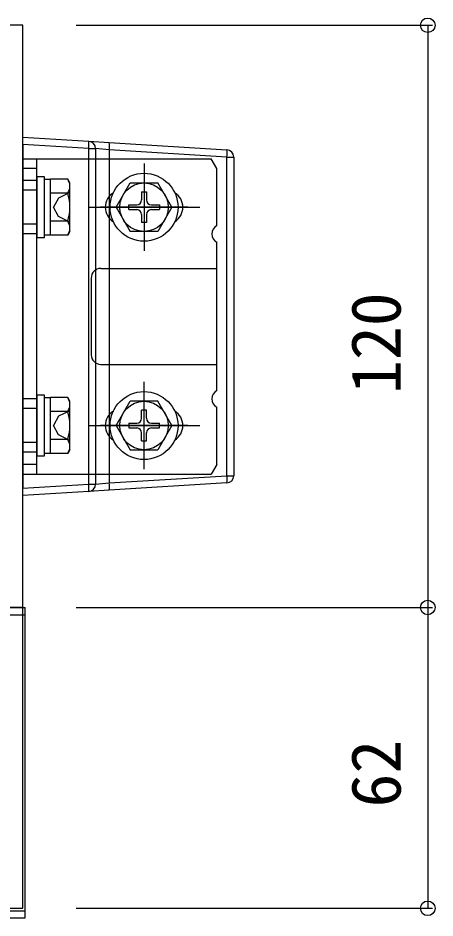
# Model space of a CAD drawing. Units: millimetres, scale not verified. Extents: x -875 to 875, y -1300 to 1292.
# Drawn here: x 608.1 to 694.1, y 810.4 to 995.9 of the extents above; entities that cross this region are included whole.
import ezdxf
from ezdxf.enums import TextEntityAlignment as Align

# ---------------------------------------------------------------- set-up
doc = ezdxf.new("R2010")
doc.units = ezdxf.units.MM
doc.header["$LTSCALE"] = 8
for name, color, linetype in [('0-2_YKK_11', 7, 'Continuous'), ('0-4_YKK_13', 4, 'Continuous'), ('0-6_YKK_D', 6, 'Continuous')]:
    doc.layers.add(name, color=color, linetype=linetype)
doc.styles.add('ＭＳ ゴシック', font='')
doc.styles.get('ＭＳ ゴシック').set_extended_font_data('MS Gothic')

msp = doc.modelspace()

# ---------------------------------------------------------------- linework, layer by layer
at = {"layer": '0-2_YKK_11'}
msp.add_lwpolyline([(534.108, 994.379), (534.108, 874.379), (609.108, 874.379), (609.108, 994.379)], close=True, dxfattribs=at)
msp.add_lwpolyline([(601.408, 812.379), (609.108, 812.379), (609.108, 874.379), (534.108, 874.379)], dxfattribs=at)
at = {"layer": '0-4_YKK_13'}
for p, q in [((609.108, 971.29), (622.7, 970.459)), ((609.108, 969.793), (609.108, 971.29)), ((609.108, 969.793), (609.108, 898.966)), ((622.7, 968.961), (609.108, 969.793)), ((622.7, 899.797), (622.7, 968.961)), ((622.7, 968.961), (624.108, 968.961)), ((624.108, 968.961), (624.108, 899.797)), ((626.925, 968.703), (624.108, 968.961)), ((626.925, 968.703), (626.925, 900.056)), ((651.2, 967.218), (626.925, 968.703)), ((609.108, 901.879), (609.108, 966.879)), ((609.108, 966.879), (647.954, 966.879)), ((612.008, 901.879), (612.008, 966.879)), ((649.108, 964.879), (647.954, 966.879)), ((652.608, 967.218), (652.608, 901.54)), ((612.008, 964.879), (609.108, 964.879)), ((634.108, 965.879), (634.108, 947.879)), ((649.108, 953.111), (649.108, 964.879)), ((612.008, 962.379), (609.108, 962.379)), ((614.808, 962.579), (613.608, 962.579)), ((614.808, 951.106), (614.808, 962.653)), ((618.362, 962.653), (614.808, 962.653)), ((618.808, 961.879), (618.362, 962.653)), ((618.808, 951.879), (618.808, 961.879)), ((628.358, 956.879), (631.245, 961.879)), ((631.245, 961.879), (636.972, 961.879)), ((639.858, 956.879), (636.972, 961.879)), ((612.008, 960.379), (609.108, 960.379)), ((618.362, 959.766), (614.808, 959.766)), ((633.608, 960.029), (633.608, 958.379)), ((633.608, 960.029), (634.608, 960.029)), ((634.608, 960.029), (634.608, 958.379)), ((630.958, 957.379), (632.608, 957.379)), ((630.958, 956.379), (630.958, 957.379)), ((635.608, 957.379), (637.258, 957.379)), ((637.258, 957.379), (637.258, 956.379)), ((622.608, 956.879), (645.608, 956.879)), ((643.108, 956.879), (625.108, 956.879)), ((628.358, 956.879), (631.245, 951.879)), ((630.958, 956.379), (632.608, 956.379)), ((633.608, 955.379), (633.608, 953.729)), ((634.608, 955.379), (634.608, 953.729)), ((635.608, 956.379), (637.258, 956.379)), ((639.858, 956.879), (636.972, 951.879)), ((618.362, 953.993), (614.808, 953.993)), ((634.608, 953.729), (633.608, 953.729)), ((612.008, 953.379), (609.108, 953.379)), ((618.808, 951.879), (618.362, 951.106)), ((636.972, 951.879), (631.245, 951.879)), ((612.008, 951.379), (609.108, 951.379)), ((613.608, 951.179), (614.808, 951.179)), ((618.362, 951.106), (614.808, 951.106)), ((649.108, 919.111), (649.108, 949.647)), ((625.208, 944.279), (649.108, 944.279)), ((623.208, 942.279), (623.208, 926.479)), ((625.208, 924.479), (649.108, 924.479)), ((634.108, 902.879), (634.108, 920.879)), ((612.008, 917.379), (609.108, 917.379)), ((614.808, 917.579), (613.608, 917.579)), ((614.808, 906.106), (614.808, 917.653)), ((618.362, 917.653), (614.808, 917.653)), ((618.808, 916.879), (618.362, 917.653)), ((618.808, 906.879), (618.808, 916.879)), ((628.358, 911.879), (631.245, 916.879)), ((636.972, 916.879), (631.245, 916.879)), ((639.858, 911.879), (636.972, 916.879)), ((612.008, 915.379), (609.108, 915.379)), ((618.362, 914.766), (614.808, 914.766)), ((633.608, 913.379), (633.608, 915.029)), ((634.608, 915.029), (633.608, 915.029)), ((634.608, 913.379), (634.608, 915.029)), ((649.108, 903.879), (649.108, 915.647)), ((622.608, 911.879), (645.608, 911.879)), ((643.108, 911.879), (625.108, 911.879)), ((628.358, 911.879), (631.245, 906.879)), ((630.958, 912.379), (632.608, 912.379)), ((630.958, 912.379), (630.958, 911.379)), ((630.958, 911.379), (632.608, 911.379)), ((635.608, 912.379), (637.258, 912.379)), ((635.608, 911.379), (637.258, 911.379)), ((639.858, 911.879), (636.972, 906.879)), ((637.258, 911.379), (637.258, 912.379)), ((618.362, 908.993), (614.808, 908.993)), ((633.608, 908.729), (633.608, 910.379)), ((634.608, 908.729), (634.608, 910.379)), ((612.008, 908.379), (609.108, 908.379)), ((633.608, 908.729), (634.608, 908.729)), ((612.008, 906.379), (609.108, 906.379)), ((613.608, 906.179), (614.808, 906.179)), ((618.362, 906.106), (614.808, 906.106)), ((618.808, 906.879), (618.362, 906.106)), ((631.245, 906.879), (636.972, 906.879)), ((612.008, 903.879), (609.108, 903.879)), ((649.108, 903.879), (647.954, 901.879)), ((609.108, 901.879), (647.954, 901.879)), ((626.925, 900.056), (651.2, 901.54)), ((651.2, 901.54), (652.608, 901.54)), ((609.108, 898.966), (622.7, 899.797)), ((622.7, 899.797), (624.108, 899.797)), ((624.108, 899.797), (626.925, 900.056)), ((651.2, 900.043), (626.925, 898.559)), ((626.925, 898.559), (622.7, 898.3)), ((533.608, 874.379), (609.608, 874.379)), ((609.608, 810.379), (609.608, 874.379)), ((533.608, 872.879), (609.608, 872.879)), ((533.608, 811.879), (609.608, 811.879)), ((533.608, 810.379), (609.608, 810.379))]:
    msp.add_line(p, q, dxfattribs=at)
for points in [[(622.7, 970.459), (626.925, 970.2), (651.2, 968.716)], [(651.2, 901.54), (651.2, 967.218), (652.608, 967.218)], [(618.811, 959.929), (616.453, 958.779), (615.443, 956.879)], [(618.811, 953.829), (616.453, 954.979), (615.443, 956.879)], [(618.811, 914.929), (616.453, 913.779), (615.443, 911.879)], [(618.811, 908.829), (616.453, 909.979), (615.443, 911.879)], [(622.7, 898.3), (609.108, 897.469), (609.108, 898.966)]]:
    msp.add_lwpolyline(points, dxfattribs=at)
for points in [[(612.008, 963.129), (612.008, 950.629), (613.608, 950.629), (613.608, 963.129)], [(612.008, 918.129), (612.008, 905.629), (613.608, 905.629), (613.608, 918.129)]]:
    msp.add_lwpolyline(points, close=True, dxfattribs=at)
for centre, radius in [((634.108, 956.879), 7), ((634.108, 956.879), 5), ((634.108, 911.879), 7), ((634.108, 911.879), 5)]:
    msp.add_circle(centre, radius, dxfattribs=at)
for centre, radius, start, end in [((616.542, 969.71), 6.203, 353.06854, 6.93146), ((622.608, 968.961), 1.5, 0, 86.5), ((620.767, 969.452), 6.203, 353.06854, 6.93146), ((645.042, 967.967), 6.203, 353.06854, 6.93146), ((651.108, 967.218), 1.5, 0, 86.5), ((616.252, 961.21), 2.556, 325.61708, 34.38292), ((609.255, 956.879), 9.554, 342.41276, 17.58724), ((629.608, 956.879), 3.5, 121.58814, 238.41186), ((638.608, 956.879), 3.5, 301.58814, 58.41186), ((632.608, 958.379), 1, 270, 0), ((635.608, 958.379), 1, 180, 270), ((632.608, 955.379), 1, 0, 90), ((635.608, 955.379), 1, 90, 180), ((616.252, 952.549), 2.556, 325.61708, 34.38292), ((650.108, 951.379), 2, 120, 240), ((625.208, 942.279), 2, 90, 180), ((625.208, 926.479), 2, 180, 270), ((650.108, 917.379), 2, 120, 240), ((616.252, 916.21), 2.556, 325.61708, 34.38292), ((609.255, 911.879), 9.554, 342.41276, 17.58724), ((629.608, 911.879), 3.5, 121.58814, 238.41186), ((638.608, 911.879), 3.5, 301.58814, 58.41186), ((632.608, 913.379), 1, 270, 0), ((635.608, 913.379), 1, 180, 270), ((632.608, 910.379), 1, 0, 90), ((635.608, 910.379), 1, 90, 180), ((616.252, 907.549), 2.556, 325.61708, 34.38292), ((645.042, 900.792), 6.203, 353.06854, 6.93146), ((651.108, 901.54), 1.5, 273.5, 0), ((616.542, 899.049), 6.203, 353.06854, 6.93146), ((622.608, 899.797), 1.5, 273.5, 0), ((620.767, 899.307), 6.203, 353.06854, 6.93146)]:
    msp.add_arc(centre, radius, start, end, dxfattribs=at)
at = {"layer": '0-6_YKK_D'}
for p, q in [((620.108, 994.379), (693.608, 994.379)), ((692.608, 994.379), (692.608, 874.379)), ((620.108, 874.379), (693.608, 874.379)), ((620.108, 874.379), (693.608, 874.379)), ((692.608, 874.379), (692.608, 812.379)), ((620.108, 812.379), (693.608, 812.379))]:
    msp.add_line(p, q, dxfattribs=at)
for centre in [(692.608, 994.379), (692.608, 874.379), (692.608, 874.379), (692.608, 812.379)]:
    msp.add_circle(centre, 1.5, dxfattribs=at)

# ---------------------------------------------------------------- texts
at = {"layer": '0-6_YKK_D', "style": 'ＭＳ ゴシック'}
for s, p in [('120', (690.108, 918.391)), ('62', (690.108, 833.158))]:
    msp.add_text(s, height=10.26, rotation=90, dxfattribs=at).set_placement(p, align=Align.BOTTOM_LEFT)

doc.saveas('drawing.dxf')
